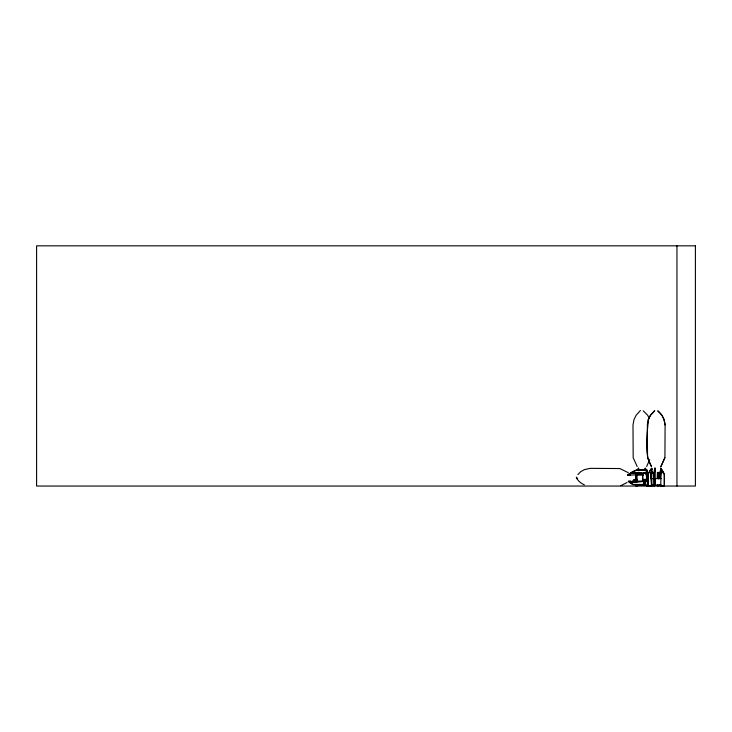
<?xml version="1.0" encoding="UTF-8"?>
<svg xmlns="http://www.w3.org/2000/svg" width="732" height="732" viewBox="0 0 732 732"><rect width="100%" height="100%" fill="white"/><g stroke="black" fill="none" stroke-linecap="round" stroke-linejoin="round"><path stroke-width="1.1" d="M657.235 478.582L657.4 472.405M657.711 478.582L657.876 472.405M658.965 478.582L659.331 472.405M659.358 478.582L659.733 472.405M646.512 471.289A30.671 21.686 -90 0 1 647.683 474.528L647.289 486.048L645.112 485.096L645.167 481.812M645.285 485.096L645.368 480.75M645.459 485.096L647.637 486.048L648.03 485.526L647.994 474.528A30.671 21.686 90 0 0 646.64 470.768M659.871 485.096L662.643 486.048L663.082 485.526M660.008 478.582L660.511 472.405L659.99 471.143M660.31 478.582L660.804 472.405M660.895 466.494L664.921 457.738L665.095 424.972L664.07 419.537L661.984 415.3L657.729 410.808C662.112 414.23 664.629 419.473 665.031 424.972M654.509 472.405L654.728 468.26L655.213 468.26L655.195 485.096L654.399 486.048L654.252 474.528A30.671 7.942 90 0 1 655.204 468.26M627.589 475.132L627.681 474.684A30.671 13.899 13.7 0 1 632.018 472.845L641.982 472.845L642.659 473.119L642.925 474.665L627.589 475.132A30.671 13.899 13.7 0 1 631.917 473.275L641.882 473.275L642.55 473.549L642.824 475.086M630.206 475.132L627.635 474.894L629.438 474.702M635.605 480.027L633.647 479.835L635.715 479.606M643.19 473.869L642.669 476.029A4.804 2.031 -90 0 0 643.19 480.649M643.19 480.668L644.096 481.912A4.804 2.031 -90 0 0 646.063 480.649L646.585 478.508A4.804 2.031 -90 0 0 646.063 473.86L645.157 472.625A4.804 2.031 -90 0 0 643.19 473.86M628.459 481.491L628.459 481.464A30.671 24.074 -36.2 0 0 633.363 484.685L643.327 484.685L643.913 484.2L643.712 481.528L632.036 482.214M630.883 481.244L628.276 481.244A30.671 24.074 -36.2 0 0 633.18 484.438L643.144 484.438L643.73 483.953L643.529 481.281L631.853 481.967L630.883 481.244L628.367 481.372M637.764 481.162L643.675 481.162M645.633 473.128L642.623 473.366M644.718 481.693L648.314 481.409L646.429 479.442L643.218 479.487M658.132 485.526L657.986 486.048L657.19 485.096M658.608 485.526L658.471 486.048L657.665 485.096M645.34 473.147L645.67 472.405M664.857 457.738L660.932 466.494M649.714 459.641L646.64 466.494M660.273 473.147L660.511 472.405M645.542 473L647.051 470.328M663.723 486.048L664.263 485.526L664.263 474.528A30.671 29.628 -90 0 0 660.703 468.26L660.676 471.143L661.646 472.405L661.06 473.147L660.749 485.096L663.851 486.048L664.391 485.526L664.391 474.528A30.671 29.628 90 0 0 660.831 468.26L660.676 468.26M661.042 485.526L660.703 486.048L658.855 485.096M661.435 485.526L661.106 486.048L659.248 485.096M654.719 485.096L653.914 486.048L653.777 474.528A30.671 7.942 -90 0 1 654.728 468.26M662.341 486.048L662.789 485.526M577.859 474.601L580.732 471.673L584.346 469.651L590.129 468.361L619.83 468.544L628.285 472.689M640.418 410.469L636.108 415.3L634.022 419.537L632.997 424.972L633.18 457.738L637.169 466.494M620.782 485.691L627.04 482.525M632.713 481.683L631.853 481.967M653.127 485.096L651.279 486.048L650.949 485.526M653.53 485.096L651.681 486.048L651.343 485.526M638.35 485.096L636.163 486.048L635.779 485.526M638.697 485.096L636.52 486.048L636.126 485.526M652.514 485.096L649.742 486.048L649.302 485.526M642.476 479.716L646.374 479.652M643.108 479.918L646.319 479.872M643.236 410.808L647.701 415.3L649.366 418.686M638.725 470.182L638.377 468.26A30.671 21.686 -90 0 0 637.398 470.255M645.057 470.182L645.432 468.26A30.671 21.686 90 0 1 646.411 470.255M646.887 470.1L636.913 470.1A30.671 24.074 -36.2 0 0 636.364 470.31M648.662 486.048L648.122 485.526L648.122 474.528A30.671 29.628 90 0 1 651.681 468.26L651.709 471.143L650.739 472.405L651.507 485.096M654.728 471.143L655.213 471.143M661.646 472.405L660.703 471.143L660.767 468.26M631.496 472.671A30.671 24.074 -36.2 0 0 630.453 473.284L632.979 473.165L630.279 473.037A30.671 24.074 -36.2 0 1 636.739 469.853L646.704 469.853L647.234 470.575L645.679 473.247M651.206 478.582L661.179 478.582M577.621 478.6L576.66 478.6L576.34 477.264M637.261 485.096L646.704 485.096M651.379 485.096L661.005 485.096M642.879 474.876L636.904 474.784A4.987 2.104 -90 0 0 637.233 480.796L637.846 481.272M638.697 472.826L634.205 472.314L632.979 473.165M584.346 484.877C581.281 483.358 577.749 481.107 576.67 477.667M634.388 472.561L634.964 472.973M646.429 479.442L648.415 480.988M647.994 485.526L648.534 486.048L651.636 485.096L650.867 472.405M643.767 481.281L644.133 481.638A4.529 1.912 -90 0 0 646.283 479.533A4.529 1.912 -90 0 0 645.981 474.062L645.121 472.89A4.529 1.912 -90 0 0 642.971 475.004A4.529 1.912 -90 0 0 643.272 480.467L643.757 481.272M649.595 485.526L650.043 486.048M651.581 472.405L651.956 473.147M653.054 472.405L653.42 478.582M652.651 472.405L652.935 473.147M576.642 477.264L576.972 478.6M654.911 478.582L654.957 485.096M676.954 245.833L676.954 486.048M658.608 478.929L658.608 474.528A30.671 7.942 90 0 0 658.333 472.35M654.966 468.26L654.966 471.143M651.846 478.582L651.846 485.096M651.617 471.143L651.581 468.26A30.671 29.628 -90 0 0 647.994 474.528M651.343 478.929L651.343 474.528A30.671 18.373 -90 0 1 652.34 471.289M645.258 468.26L645.258 470.182M645.084 480.75L645.084 485.096M638.551 468.26L638.551 470.182M636.126 474.528L636.126 482.232M635.779 474.528L635.779 482.232M632.027 472.369A30.671 24.074 -36.2 0 1 632.558 472.085M633.088 471.801A30.671 24.074 -36.2 0 1 634.168 471.271M634.717 471.015A30.671 24.074 -36.2 0 1 635.806 470.539M637.06 479.533A4.529 1.912 -90 0 1 637.06 475.004M637.764 473.339A4.529 1.912 -90 0 1 638.716 472.735M636.401 480.869A30.671 13.899 13.7 0 1 635.22 480.585M637.663 472.964A4.987 2.104 -90 0 1 639.265 472.46M638.075 481.693A30.671 13.899 13.7 0 1 632.777 480.375M645.075 468.26A30.671 21.686 -90 0 1 646.063 470.255M637.746 470.255A30.671 21.686 90 0 1 638.725 468.26M651.7 469.743A30.671 24.559 -90 0 1 651.974 469.239M661.701 471.811A30.671 24.559 -90 0 1 662.158 472.881M660.703 469.239A30.671 24.559 90 0 1 660.978 469.743M651.251 473.43A30.671 18.373 90 0 1 651.938 471.289M651.398 469.743A30.671 24.559 -90 0 1 651.956 468.745M648.314 419.537C647.399 434.927 643.465 452.376 651.453 466.494L647.527 457.738L647.353 424.972L648.369 419.537L650.437 415.3L654.655 410.808L650.437 415.3L648.314 419.537M695.4 245.833L36.6 245.833L36.6 486.048L695.4 486.048L695.4 245.833"/></g></svg>
